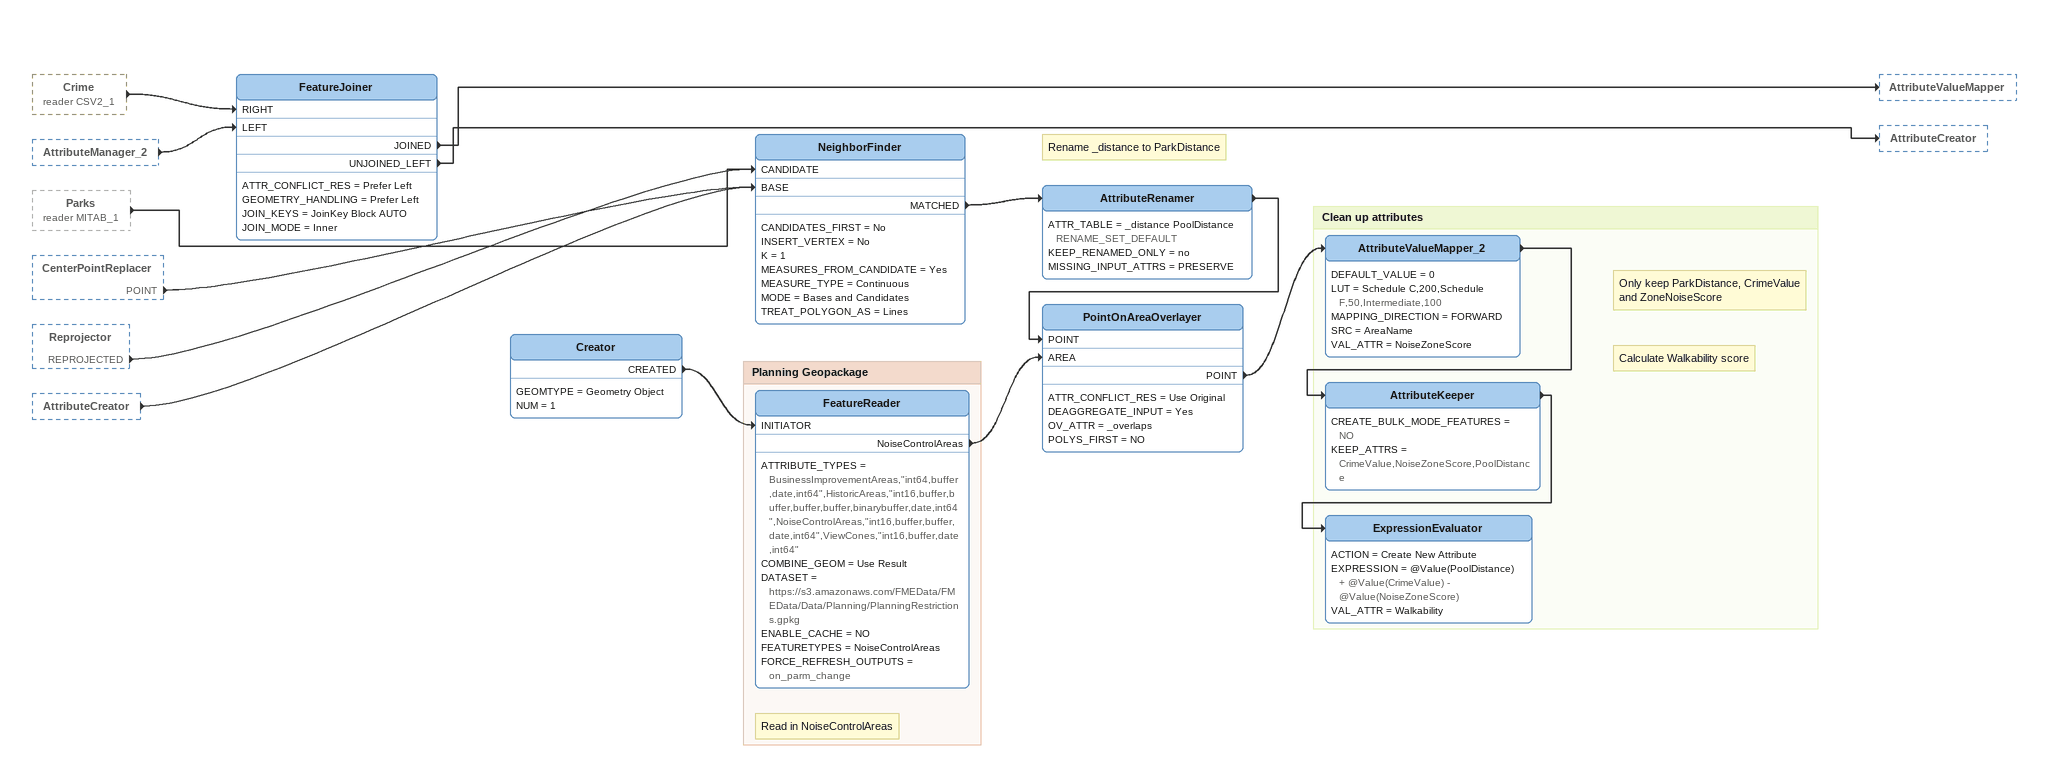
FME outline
Crime (reader CSV2_1) [outside]
    -> FeatureJoiner [RIGHT]
AttributeManager_2 [outside]
    -> FeatureJoiner [LEFT]
Parks (reader MITAB_1) [outside]
    -> NeighborFinder [CANDIDATE]
CenterPointReplacer [outside]
    POINT -> NeighborFinder [BASE]
Reprojector [outside]
    REPROJECTED -> NeighborFinder [CANDIDATE]
AttributeCreator [outside]
    -> NeighborFinder [BASE]
FeatureJoiner
    ATTR_CONFLICT_RES = Prefer Left
    GEOMETRY_HANDLING = Prefer Left
    JOIN_KEYS = JoinKey Block AUTO
    JOIN_MODE = Inner
    JOINED -> AttributeValueMapper
    UNJOINED_LEFT -> AttributeCreator
NeighborFinder
    CANDIDATES_FIRST = No
    INSERT_VERTEX = No
    K = 1
    MEASURES_FROM_CANDIDATE = Yes
    MEASURE_TYPE = Continuous
    MODE = Bases and Candidates
    TREAT_POLYGON_AS = Lines
    MATCHED -> AttributeRenamer
Note: Rename _distance to ParkDistance
AttributeRenamer
    ATTR_TABLE = _distance PoolDistance RENAME_SET_DEFAULT
    KEEP_RENAMED_ONLY = no
    MISSING_INPUT_ATTRS = PRESERVE
    -> PointOnAreaOverlayer [POINT]
Creator
    GEOMTYPE = Geometry Object
    NUM = 1
    CREATED -> FeatureReader [INITIATOR]
PointOnAreaOverlayer
    ATTR_CONFLICT_RES = Use Original
    DEAGGREGATE_INPUT = Yes
    OV_ATTR = _overlaps
    POLYS_FIRST = NO
    POINT -> AttributeValueMapper_2

Bookmark: Planning Geopackage
Note: Read in NoiseControlAreas
FeatureReader
    ATTRIBUTE_TYPES = BusinessImprovementAreas,"int64,buffer,date,int64",HistoricAreas,"int16,buffer,buffer,buffer,buffer,binarybuffer,date,int64",NoiseControlAreas,"int16,buffer,buffer,date,int64",ViewCones,"int16,buffer,date,int64"
    COMBINE_GEOM = Use Result
    DATASET = https://s3.amazonaws.com/FMEData/FMEData/Data/Planning/PlanningRestrictions.gpkg
    ENABLE_CACHE = NO
    FEATURETYPES = NoiseControlAreas
    FORCE_REFRESH_OUTPUTS = on_parm_change
    NoiseControlAreas -> PointOnAreaOverlayer [AREA]

Bookmark: Clean up attributes
AttributeValueMapper_2
    DEFAULT_VALUE = 0
    LUT = Schedule C,200,Schedule F,50,Intermediate,100
    MAPPING_DIRECTION = FORWARD
    SRC = AreaName
    VAL_ATTR = NoiseZoneScore
    -> AttributeKeeper
Note: Only keep ParkDistance, CrimeValue and ZoneNoiseScore
AttributeKeeper
    CREATE_BULK_MODE_FEATURES = NO
    KEEP_ATTRS = CrimeValue,NoiseZoneScore,PoolDistance
    -> ExpressionEvaluator
Note: Calculate Walkability score
ExpressionEvaluator
    ACTION = Create New Attribute
    EXPRESSION = @Value(PoolDistance) + @Value(CrimeValue) - @Value(NoiseZoneScore)
    VAL_ATTR = Walkability
